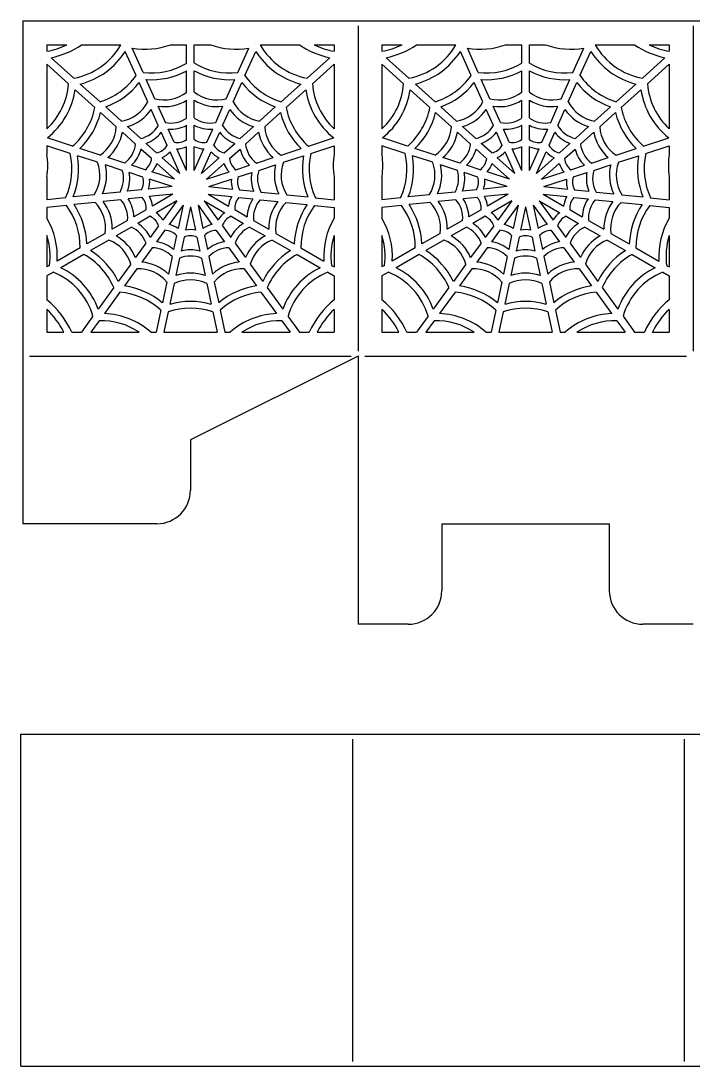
# Model space of a CAD drawing. Extents: x 50 to 382, y 132 to 350.
# Drawn here: x 49.6 to 190.1, y 131.5 to 349.8 of the extents above; entities that cross this region are included whole.
import ezdxf

# ---------------------------------------------------------------- set-up
doc = ezdxf.new("R2010")
doc.units = 0
doc.layers.get('0').update_dxf_attribs({"linetype": 'CONTINUOUS'})

msp = doc.modelspace()

# ---------------------------------------------------------------- linework, layer by layer
for p, q in [((50.07, 349.81), (50.07, 244.81)), ((50.07, 349.81), (330.07, 349.81)), ((120.07, 348.81), (120.07, 280.81)), ((190.07, 348.81), (190.07, 280.81)), ((55.07, 344.81), (59.26, 344.81)), ((55.07, 344.81), (55.07, 343.47)), ((62.31, 344.81), (70.51, 344.81)), ((73.7, 338.39), (71.45, 343.45)), ((75.16, 339.04), (72.91, 344.1)), ((80.88, 344.81), (84.27, 344.81)), ((84.27, 340.97), (84.27, 344.81)), ((85.87, 340.97), (85.87, 344.81)), ((85.87, 344.81), (89.27, 344.81)), ((94.98, 339.04), (97.24, 344.1)), ((96.44, 338.39), (98.7, 343.45)), ((99.63, 344.81), (107.84, 344.81)), ((110.89, 344.81), (115.07, 344.81)), ((115.07, 344.81), (115.07, 343.47)), ((125.07, 344.81), (125.07, 343.47)), ((125.07, 344.81), (129.26, 344.81)), ((132.31, 344.81), (140.51, 344.81)), ((143.7, 338.39), (141.45, 343.45)), ((145.16, 339.04), (142.91, 344.1)), ((150.88, 344.81), (154.27, 344.81)), ((154.27, 340.97), (154.27, 344.81)), ((155.87, 340.97), (155.87, 344.81)), ((155.87, 344.81), (159.27, 344.81)), ((164.98, 339.04), (167.24, 344.1)), ((166.44, 338.39), (168.7, 343.45)), ((169.63, 344.81), (177.84, 344.81)), ((180.89, 344.81), (185.07, 344.81)), ((185.07, 344.81), (185.07, 343.47)), ((59.6, 336.67), (55.07, 340.75)), ((55.07, 340.75), (55.07, 327.27)), ((60.67, 337.86), (55.95, 342.12)), ((109.47, 337.86), (114.2, 342.12)), ((110.54, 336.67), (115.07, 340.75)), ((115.07, 340.75), (115.07, 327.27)), ((129.6, 336.67), (125.07, 340.75)), ((125.07, 340.75), (125.07, 327.27)), ((130.67, 337.86), (125.95, 342.12)), ((179.47, 337.86), (184.2, 342.12)), ((180.54, 336.67), (185.07, 340.75)), ((185.07, 340.75), (185.07, 327.27)), ((84.27, 334.95), (84.27, 339.37)), ((85.87, 334.95), (85.87, 339.37)), ((154.27, 334.95), (154.27, 339.37)), ((155.87, 334.95), (155.87, 339.37)), ((66.17, 332.91), (62.05, 336.62)), ((76.15, 332.89), (74.35, 336.92)), ((77.61, 333.54), (75.82, 337.57)), ((92.53, 333.54), (94.33, 337.57)), ((94, 332.89), (95.79, 336.92)), ((103.98, 332.91), (108.1, 336.62)), ((136.17, 332.91), (132.05, 336.62)), ((146.15, 332.89), (144.35, 336.92)), ((147.61, 333.54), (145.82, 337.57)), ((162.53, 333.54), (164.33, 337.57)), ((164, 332.89), (165.79, 336.92)), ((173.98, 332.91), (178.1, 336.62)), ((65.1, 331.72), (60.98, 335.44)), ((105.05, 331.72), (109.17, 335.44)), ((135.1, 331.72), (130.98, 335.44)), ((175.05, 331.72), (179.17, 335.44)), ((70.64, 328.89), (67.36, 331.84)), ((79.82, 328.59), (78.31, 331.98)), ((84.27, 329.54), (84.27, 333.25)), ((85.87, 329.54), (85.87, 333.25)), ((90.33, 328.59), (91.84, 331.98)), ((99.5, 328.88), (102.79, 331.84)), ((140.64, 328.89), (137.36, 331.84)), ((149.82, 328.59), (148.31, 331.98)), ((154.27, 329.54), (154.27, 333.25)), ((155.87, 329.54), (155.87, 333.25)), ((160.33, 328.59), (161.84, 331.98)), ((169.5, 328.88), (172.79, 331.84)), ((69.57, 327.69), (66.29, 330.65)), ((78.35, 327.94), (76.85, 331.33)), ((91.79, 327.94), (93.3, 331.33)), ((100.58, 327.7), (103.86, 330.65)), ((139.57, 327.69), (136.29, 330.65)), ((148.35, 327.94), (146.85, 331.33)), ((161.79, 327.94), (163.3, 331.33)), ((170.58, 327.7), (173.86, 330.65)), ((74.67, 325.26), (71.91, 327.74)), ((84.27, 325.03), (84.27, 328.02)), ((85.87, 325.05), (85.87, 328.02)), ((95.48, 325.26), (98.24, 327.74)), ((144.67, 325.26), (141.91, 327.74)), ((154.27, 325.03), (154.27, 328.02)), ((155.87, 325.05), (155.87, 328.02)), ((165.48, 325.26), (168.24, 327.74)), ((60.44, 323.66), (55.17, 325.37)), ((73.6, 324.07), (70.84, 326.55)), ((80.19, 323.82), (78.97, 326.55)), ((81.64, 324.49), (80.43, 327.2)), ((88.5, 324.48), (89.71, 327.2)), ((89.97, 323.84), (91.18, 326.55)), ((96.55, 324.07), (99.31, 326.55)), ((109.71, 323.66), (114.98, 325.37)), ((130.44, 323.66), (125.17, 325.37)), ((143.6, 324.07), (140.84, 326.55)), ((150.19, 323.82), (148.97, 326.55)), ((151.64, 324.49), (150.43, 327.2)), ((158.5, 324.48), (159.71, 327.2)), ((159.97, 323.84), (161.18, 326.55)), ((166.55, 324.07), (169.31, 326.55)), ((179.71, 323.66), (184.98, 325.37)), ((59.95, 322.14), (55.07, 323.72)), ((55.07, 323.72), (55.07, 321.98)), ((66.17, 321.8), (61.97, 323.16)), ((76.94, 321.06), (74.72, 323.06)), ((78, 322.26), (75.8, 324.24)), ((84.27, 318.58), (82.25, 323.12)), ((84.27, 318.58), (84.27, 323.55)), ((85.87, 318.58), (85.87, 323.55)), ((85.87, 318.58), (87.89, 323.12)), ((92.13, 322.25), (94.35, 324.24)), ((93.22, 321.07), (95.42, 323.06)), ((103.98, 321.8), (108.18, 323.16)), ((110.2, 322.14), (115.07, 323.72)), ((115.07, 323.72), (115.07, 321.98)), ((129.95, 322.14), (125.07, 323.72)), ((125.07, 323.72), (125.07, 321.98)), ((136.17, 321.8), (131.97, 323.16)), ((146.94, 321.06), (144.72, 323.06)), ((148, 322.26), (145.8, 324.24)), ((154.27, 318.58), (152.25, 323.12)), ((154.27, 318.58), (154.27, 323.55)), ((155.87, 318.58), (155.87, 323.55)), ((155.87, 318.58), (157.89, 323.12)), ((162.13, 322.25), (164.35, 324.24)), ((163.22, 321.07), (165.42, 323.06)), ((173.98, 321.8), (178.18, 323.16)), ((180.2, 322.14), (185.07, 323.72)), ((185.07, 323.72), (185.07, 321.98)), ((65.67, 320.28), (61.47, 321.64)), ((71.32, 320.12), (67.79, 321.27)), ((82.81, 317.93), (79.12, 321.25)), ((82.81, 317.93), (80.79, 322.47)), ((87.34, 317.93), (89.36, 322.47)), ((87.34, 317.93), (91.03, 321.25)), ((98.83, 320.12), (102.36, 321.27)), ((104.48, 320.28), (108.68, 321.64)), ((135.67, 320.28), (131.47, 321.64)), ((141.32, 320.12), (137.79, 321.27)), ((152.81, 317.93), (149.12, 321.25)), ((152.81, 317.93), (150.79, 322.47)), ((157.34, 317.93), (159.36, 322.47)), ((157.34, 317.93), (161.03, 321.25)), ((168.83, 320.12), (172.36, 321.27)), ((174.48, 320.28), (178.68, 321.64)), ((70.82, 318.6), (67.3, 319.75)), ((75.59, 318.74), (72.76, 319.66)), ((81.74, 316.74), (78.05, 320.06)), ((88.41, 316.74), (92.1, 320.06)), ((94.55, 318.73), (97.39, 319.66)), ((99.32, 318.6), (102.85, 319.75)), ((140.82, 318.6), (137.3, 319.75)), ((145.59, 318.74), (142.76, 319.66)), ((151.74, 316.74), (148.05, 320.06)), ((158.41, 316.74), (162.1, 320.06)), ((164.55, 318.73), (167.39, 319.66)), ((169.32, 318.6), (172.85, 319.75)), ((55.07, 317.23), (55.07, 312.46)), ((75.11, 317.21), (72.27, 318.13)), ((81.25, 315.22), (76.52, 316.75)), ((81.74, 316.74), (77.02, 318.27)), ((88.41, 316.74), (93.13, 318.27)), ((88.9, 315.22), (93.63, 316.75)), ((95.06, 317.22), (97.88, 318.13)), ((115.07, 317.23), (115.07, 312.46)), ((125.07, 317.23), (125.07, 312.46)), ((145.11, 317.21), (142.27, 318.13)), ((151.25, 315.22), (146.52, 316.75)), ((151.74, 316.74), (147.02, 318.27)), ((158.41, 316.74), (163.13, 318.27)), ((158.9, 315.22), (163.63, 316.75)), ((165.06, 317.22), (167.88, 318.13)), ((185.07, 317.23), (185.07, 312.46)), ((74.81, 314.54), (71.86, 314.23)), ((81.25, 315.22), (76.31, 314.7)), ((88.9, 315.22), (93.84, 314.7)), ((95.32, 314.54), (98.29, 314.23)), ((144.81, 314.54), (141.86, 314.23)), ((151.25, 315.22), (146.31, 314.7)), ((158.9, 315.22), (163.84, 314.7)), ((165.32, 314.54), (168.29, 314.23)), ((58.97, 312.87), (55.07, 312.46)), ((64.96, 313.5), (60.57, 313.04)), ((70.35, 314.07), (66.66, 313.68)), ((70.51, 312.48), (66.83, 312.09)), ((74.99, 312.95), (72.02, 312.64)), ((81.41, 313.62), (76.47, 313.11)), ((81.41, 313.62), (77.11, 311.14)), ((82.21, 312.24), (77.91, 309.75)), ((82.21, 312.24), (79.29, 308.22)), ((87.93, 312.24), (90.85, 308.22)), ((87.93, 312.24), (92.24, 309.75)), ((88.73, 313.62), (93.04, 311.14)), ((88.73, 313.62), (93.67, 313.11)), ((95.17, 312.95), (98.12, 312.64)), ((99.63, 312.48), (103.32, 312.09)), ((99.8, 314.07), (103.49, 313.68)), ((105.19, 313.5), (109.58, 313.04)), ((111.17, 312.87), (115.07, 312.46)), ((128.97, 312.87), (125.07, 312.46)), ((134.96, 313.5), (130.57, 313.04)), ((140.35, 314.07), (136.66, 313.68)), ((140.51, 312.48), (136.83, 312.09)), ((144.99, 312.95), (142.02, 312.64)), ((151.41, 313.62), (146.47, 313.11)), ((151.41, 313.62), (147.11, 311.14)), ((152.21, 312.24), (147.91, 309.75)), ((152.21, 312.24), (149.29, 308.22)), ((157.93, 312.24), (160.85, 308.22)), ((157.93, 312.24), (162.24, 309.75)), ((158.73, 313.62), (163.04, 311.14)), ((158.73, 313.62), (163.67, 313.11)), ((165.17, 312.95), (168.12, 312.64)), ((169.63, 312.48), (173.32, 312.09)), ((169.8, 314.07), (173.49, 313.68)), ((175.19, 313.5), (179.58, 313.04)), ((181.17, 312.87), (185.07, 312.46)), ((59.14, 311.28), (55.07, 310.86)), ((55.07, 310.86), (55.07, 308.63)), ((65.13, 311.91), (60.73, 311.45)), ((75.81, 310.39), (73.24, 308.9)), ((83.51, 311.3), (80.59, 307.28)), ((83.51, 311.3), (82.48, 306.44)), ((85.07, 310.97), (84.04, 306.11)), ((85.07, 310.97), (86.11, 306.11)), ((86.64, 311.3), (87.67, 306.44)), ((86.64, 311.3), (89.56, 307.28)), ((94.32, 310.4), (96.91, 308.9)), ((105.02, 311.91), (109.41, 311.45)), ((111.01, 311.28), (115.07, 310.86)), ((115.07, 310.86), (115.07, 308.63)), ((129.14, 311.28), (125.07, 310.86)), ((125.07, 310.86), (125.07, 308.63)), ((135.13, 311.91), (130.73, 311.45)), ((145.81, 310.39), (143.24, 308.9)), ((153.51, 311.3), (150.59, 307.28)), ((153.51, 311.3), (152.48, 306.44)), ((155.07, 310.97), (154.04, 306.11)), ((155.07, 310.97), (156.11, 306.11)), ((156.64, 311.3), (157.67, 306.44)), ((156.64, 311.3), (159.56, 307.28)), ((164.32, 310.4), (166.91, 308.9)), ((175.02, 311.91), (179.41, 311.45)), ((181.01, 311.28), (185.07, 310.86)), ((185.07, 310.86), (185.07, 308.63)), ((71.92, 308.14), (68.71, 306.29)), ((76.62, 309.01), (74.04, 307.52)), ((93.54, 309), (96.11, 307.52)), ((98.22, 308.14), (101.44, 306.29)), ((141.92, 308.14), (138.71, 306.29)), ((146.62, 309.01), (144.04, 307.52)), ((163.54, 309), (166.11, 307.52)), ((168.22, 308.14), (171.44, 306.29)), ((72.72, 306.76), (69.51, 304.9)), ((78.41, 307), (76.66, 304.6)), ((79.71, 306.08), (77.96, 303.66)), ((90.44, 306.06), (92.19, 303.66)), ((91.73, 307.02), (93.48, 304.6)), ((97.42, 306.76), (100.64, 304.9)), ((142.72, 306.76), (139.51, 304.9)), ((148.41, 307), (146.66, 304.6)), ((149.71, 306.08), (147.96, 303.66)), ((160.44, 306.06), (162.19, 303.66)), ((161.73, 307.02), (163.48, 304.6)), ((167.42, 306.76), (170.64, 304.9)), ((55.07, 304.98), (55.07, 298.42)), ((67.23, 305.44), (63.41, 303.23)), ((68.03, 304.05), (64.21, 301.84)), ((82.16, 304.97), (81.55, 302.06)), ((83.73, 304.65), (83.11, 301.73)), ((86.42, 304.63), (87.04, 301.73)), ((87.98, 304.98), (88.6, 302.06)), ((102.12, 304.05), (105.94, 301.84)), ((102.91, 305.44), (106.74, 303.23)), ((115.07, 304.98), (115.07, 298.42)), ((125.07, 304.98), (125.07, 298.42)), ((137.23, 305.44), (133.41, 303.23)), ((138.03, 304.05), (134.21, 301.84)), ((152.16, 304.97), (151.55, 302.06)), ((153.73, 304.65), (153.11, 301.73)), ((156.42, 304.63), (157.04, 301.73)), ((157.98, 304.98), (158.6, 302.06)), ((172.12, 304.05), (175.94, 301.84)), ((172.91, 305.44), (176.74, 303.23)), ((185.07, 304.98), (185.07, 298.42)), ((62.02, 302.43), (57.21, 299.65)), ((75.77, 303.37), (73.59, 300.37)), ((77.07, 302.43), (74.89, 299.43)), ((93.08, 302.43), (95.26, 299.43)), ((94.38, 303.37), (96.56, 300.37)), ((108.13, 302.43), (112.93, 299.65)), ((132.02, 302.43), (127.21, 299.65)), ((145.77, 303.37), (143.59, 300.37)), ((147.07, 302.43), (144.89, 299.43)), ((163.08, 302.43), (165.26, 299.43)), ((164.38, 303.37), (166.56, 300.37)), ((178.13, 302.43), (182.93, 299.65)), ((62.82, 301.04), (58.01, 298.27)), ((81.23, 300.58), (80.46, 296.95)), ((82.79, 300.25), (82.02, 296.62)), ((87.35, 300.25), (88.12, 296.62)), ((88.92, 300.58), (89.69, 296.95)), ((107.33, 301.04), (112.13, 298.27)), ((132.82, 301.04), (128.01, 298.27)), ((151.23, 300.58), (150.46, 296.95)), ((152.79, 300.25), (152.02, 296.62)), ((157.35, 300.25), (158.12, 296.62)), ((158.92, 300.58), (159.69, 296.95)), ((177.33, 301.04), (182.13, 298.27)), ((55.62, 298.73), (55.07, 298.42)), ((56.42, 297.34), (55.07, 296.57)), ((72.59, 298.99), (69.99, 295.42)), ((73.88, 298.05), (71.29, 294.48)), ((96.27, 298.05), (98.86, 294.48)), ((97.56, 298.99), (100.15, 295.42)), ((113.73, 297.34), (115.07, 296.57)), ((114.53, 298.73), (115.07, 298.42)), ((125.62, 298.73), (125.07, 298.42)), ((126.42, 297.34), (125.07, 296.57)), ((142.59, 298.99), (139.99, 295.42)), ((143.88, 298.05), (141.29, 294.48)), ((166.27, 298.05), (168.86, 294.48)), ((167.56, 298.99), (170.15, 295.42)), ((183.73, 297.34), (185.07, 296.57)), ((184.53, 298.73), (185.07, 298.42)), ((55.07, 296.57), (55.07, 291.57)), ((80.1, 295.28), (79.19, 290.96)), ((81.67, 294.95), (80.75, 290.63)), ((88.48, 294.95), (89.4, 290.63)), ((90.04, 295.28), (90.96, 290.96)), ((115.07, 296.57), (115.07, 291.57)), ((125.07, 296.57), (125.07, 291.57)), ((150.1, 295.28), (149.19, 290.96)), ((151.67, 294.95), (150.75, 290.63)), ((158.48, 294.95), (159.4, 290.63)), ((160.04, 295.28), (160.96, 290.96)), ((185.07, 296.57), (185.07, 291.57)), ((69.05, 294.12), (65.79, 289.63)), ((70.34, 293.18), (67.08, 288.69)), ((99.8, 293.18), (103.06, 288.69)), ((101.1, 294.12), (104.36, 289.63)), ((139.05, 294.12), (135.79, 289.63)), ((140.34, 293.18), (137.08, 288.69)), ((169.8, 293.18), (173.06, 288.69)), ((171.1, 294.12), (174.36, 289.63)), ((55.07, 289.57), (55.07, 284.81)), ((64.7, 288.14), (62.29, 284.81)), ((78.85, 289.39), (77.88, 284.81)), ((80.42, 289.06), (79.51, 284.81)), ((89.73, 289.06), (90.63, 284.81)), ((91.3, 289.39), (92.27, 284.81)), ((105.44, 288.14), (107.86, 284.81)), ((115.07, 289.57), (115.07, 284.81)), ((125.07, 289.57), (125.07, 284.81)), ((134.7, 288.14), (132.29, 284.81)), ((148.85, 289.39), (147.88, 284.81)), ((150.42, 289.06), (149.51, 284.81)), ((159.73, 289.06), (160.63, 284.81)), ((161.3, 289.39), (162.27, 284.81)), ((175.44, 288.14), (177.86, 284.81)), ((185.07, 289.57), (185.07, 284.81)), ((66, 287.2), (64.27, 284.81)), ((104.15, 287.2), (105.88, 284.81)), ((136, 287.2), (134.27, 284.81)), ((174.15, 287.2), (175.88, 284.81)), ((55.07, 284.81), (58.59, 284.81)), ((60.25, 284.81), (62.29, 284.81)), ((64.27, 284.81), (74.34, 284.81)), ((76.8, 284.81), (77.88, 284.81)), ((79.51, 284.81), (90.63, 284.81)), ((92.27, 284.81), (93.35, 284.81)), ((95.81, 284.81), (105.88, 284.81)), ((107.86, 284.81), (109.89, 284.81)), ((111.55, 284.81), (115.07, 284.81)), ((125.07, 284.81), (128.59, 284.81)), ((130.25, 284.81), (132.29, 284.81)), ((134.27, 284.81), (144.34, 284.81)), ((146.8, 284.81), (147.88, 284.81)), ((149.51, 284.81), (160.63, 284.81)), ((162.27, 284.81), (163.35, 284.81)), ((165.81, 284.81), (175.88, 284.81)), ((177.86, 284.81), (179.89, 284.81)), ((181.55, 284.81), (185.07, 284.81)), ((51.47, 279.81), (118.67, 279.81)), ((120.07, 279.81), (85.07, 262.31)), ((120.07, 279.81), (120.07, 223.81)), ((121.47, 279.81), (188.67, 279.81)), ((85.07, 262.31), (85.07, 251.81)), ((78.07, 244.81), (50.07, 244.81)), ((137.57, 244.81), (172.57, 244.81)), ((137.57, 244.81), (137.57, 230.81)), ((172.57, 244.81), (172.57, 230.81)), ((130.57, 223.81), (120.07, 223.81)), ((190.07, 223.81), (179.57, 223.81)), ((49.64, 131.53), (49.64, 200.83)), ((49.64, 200.83), (326.84, 200.83)), ((118.94, 199.84), (118.94, 132.52)), ((188.24, 199.84), (188.24, 132.52)), ((49.64, 131.53), (326.84, 131.53))]:
    msp.add_line(p, q)
for centre, radius, start, end in [((51.94, 360.42), 17.24, 280.4842, 295.1276), ((51.94, 360.42), 18.74, 282.3561, 303.6021), ((58.13, 351.9), 14.27, 280.2857, 330.2179), ((58.13, 351.9), 15.77, 284.3888, 327.6112), ((75.54, 359.66), 15.77, 260.3888, 289.7751), ((94.61, 359.66), 15.77, 250.2249, 279.6112), ((112.02, 351.9), 15.77, 212.3888, 255.6112), ((112.02, 351.9), 14.27, 209.7821, 259.7143), ((118.21, 360.42), 18.74, 236.3979, 257.6439), ((118.21, 360.42), 17.24, 244.8724, 259.5158), ((121.94, 360.42), 17.24, 280.4842, 295.1276), ((121.94, 360.42), 18.74, 282.3561, 303.6021), ((128.13, 351.9), 14.27, 280.2857, 330.2179), ((128.13, 351.9), 15.77, 284.3888, 327.6112), ((145.54, 359.66), 15.77, 260.3888, 289.7751), ((164.61, 359.66), 15.77, 250.2249, 279.6112), ((182.02, 351.9), 15.77, 212.3888, 255.6112), ((182.02, 351.9), 14.27, 209.7821, 259.7143), ((188.21, 360.42), 18.74, 236.3979, 257.6439), ((188.21, 360.42), 17.24, 244.8724, 259.5158), ((76.86, 353.46), 14.52, 263.2958, 300.7042), ((93.29, 353.46), 14.52, 239.2958, 276.7042), ((146.86, 353.46), 14.52, 263.2958, 300.7042), ((163.29, 353.46), 14.52, 239.2958, 276.7042), ((61.85, 346.78), 14.52, 287.2958, 324.7042), ((76.86, 353.46), 15.92, 266.2441, 297.7559), ((93.29, 353.46), 15.92, 242.2441, 273.7559), ((108.3, 346.78), 14.52, 215.2958, 252.7042), ((131.85, 346.78), 14.52, 287.2958, 324.7042), ((146.86, 353.46), 15.92, 266.2441, 297.7559), ((163.29, 353.46), 15.92, 242.2441, 273.7559), ((178.3, 346.78), 14.52, 215.2958, 252.7042), ((45.37, 337.74), 14.27, 312.8282, 355.7143), ((61.85, 346.78), 15.92, 290.2441, 321.7559), ((108.3, 346.78), 15.92, 218.2441, 249.7559), ((124.78, 337.74), 14.27, 184.2857, 227.1718), ((115.37, 337.74), 14.27, 312.8282, 355.7143), ((131.85, 346.78), 15.92, 290.2441, 321.7559), ((178.3, 346.78), 15.92, 218.2441, 249.7559), ((194.78, 337.74), 14.27, 184.2857, 227.1718), ((45.37, 337.74), 15.77, 308.3888, 351.6112), ((79.52, 340.97), 7.67, 255.6345, 308.3227), ((90.64, 340.97), 7.67, 231.6345, 284.3227), ((124.78, 337.74), 15.77, 188.3888, 231.6112), ((115.37, 337.74), 15.77, 308.3888, 351.6112), ((149.52, 340.97), 7.67, 255.6345, 308.3227), ((160.64, 340.97), 7.67, 231.6345, 284.3227), ((194.78, 337.74), 15.77, 188.3888, 231.6112), ((69.36, 336.45), 7.67, 279.6345, 332.3227), ((79.52, 340.97), 9.07, 262.3385, 301.6281), ((90.64, 340.97), 9.07, 238.3385, 277.6281), ((100.79, 336.45), 7.67, 207.6345, 260.3227), ((139.36, 336.45), 7.67, 279.6345, 332.3227), ((149.52, 340.97), 9.07, 262.3385, 301.6281), ((160.64, 340.97), 9.07, 238.3385, 277.6281), ((170.79, 336.45), 7.67, 207.6345, 260.3227), ((50.86, 334.57), 14.52, 311.2958, 348.7042), ((50.86, 334.57), 15.92, 314.2441, 345.7559), ((69.36, 336.45), 9.07, 286.3385, 325.6281), ((100.79, 336.45), 9.07, 214.3385, 253.6281), ((119.29, 334.57), 15.92, 194.2441, 225.7559), ((119.29, 334.57), 14.52, 191.2958, 228.7042), ((120.86, 334.57), 14.52, 311.2958, 348.7042), ((120.86, 334.57), 15.92, 314.2441, 345.7559), ((139.36, 336.45), 9.07, 286.3385, 325.6281), ((170.79, 336.45), 9.07, 214.3385, 253.6281), ((189.29, 334.57), 15.92, 194.2441, 225.7559), ((189.29, 334.57), 14.52, 191.2958, 228.7042), ((61.92, 328.19), 7.67, 303.6345, 356.3227), ((73.31, 331), 5.9, 283.2649, 328.7351), ((80.91, 334.38), 5.9, 259.2649, 304.7351), ((80.91, 334.38), 7.2, 266.1698, 297.8302), ((89.23, 334.38), 5.9, 235.2649, 280.7351), ((89.23, 334.38), 7.2, 242.1698, 273.8302), ((96.83, 331), 5.9, 211.2649, 256.7351), ((108.23, 328.18), 7.67, 183.6345, 236.3227), ((131.92, 328.19), 7.67, 303.6345, 356.3227), ((143.31, 331), 5.9, 283.2649, 328.7351), ((150.91, 334.38), 5.9, 259.2649, 304.7351), ((150.91, 334.38), 7.2, 266.1698, 297.8302), ((159.23, 334.38), 5.9, 235.2649, 280.7351), ((159.23, 334.38), 7.2, 242.1698, 273.8302), ((166.83, 331), 5.9, 211.2649, 256.7351), ((178.23, 328.18), 7.67, 183.6345, 236.3227), ((61.92, 328.19), 9.07, 310.3385, 349.6281), ((73.31, 331), 7.2, 290.1698, 321.8302), ((96.83, 331), 7.2, 218.1698, 249.8302), ((108.23, 328.18), 9.07, 190.3385, 229.6281), ((131.92, 328.19), 9.07, 310.3385, 349.6281), ((143.31, 331), 7.2, 290.1698, 321.8302), ((166.83, 331), 7.2, 218.1698, 249.8302), ((178.23, 328.18), 9.07, 190.3385, 229.6281), ((67.75, 324.82), 5.9, 307.2649, 352.7351), ((67.75, 324.82), 7.2, 314.1698, 345.8302), ((77.33, 325.51), 3.32, 281.7463, 329.5569), ((82.34, 327.73), 3.32, 257.7463, 305.5569), ((82.34, 327.73), 4.62, 268.8589, 294.694), ((87.84, 327.72), 3.32, 233.7463, 281.5569), ((87.84, 327.72), 4.62, 244.8589, 270.694), ((92.85, 325.49), 3.32, 209.7463, 257.5569), ((102.4, 324.82), 7.2, 194.1698, 225.8302), ((102.4, 324.82), 5.9, 187.2649, 232.7351), ((137.75, 324.82), 5.9, 307.2649, 352.7351), ((137.75, 324.82), 7.2, 314.1698, 345.8302), ((147.33, 325.51), 3.32, 281.7463, 329.5569), ((152.34, 327.73), 3.32, 257.7463, 305.5569), ((152.34, 327.73), 4.62, 268.8589, 294.694), ((157.84, 327.72), 3.32, 233.7463, 281.5569), ((157.84, 327.72), 4.62, 244.8589, 270.694), ((162.85, 325.49), 3.32, 209.7463, 257.5569), ((172.4, 324.82), 7.2, 194.1698, 225.8302), ((172.4, 324.82), 5.9, 187.2649, 232.7351), ((39.48, 319.61), 15.77, 351.347, 8.653), ((45.78, 318.94), 14.52, 335.2958, 12.7042), ((45.78, 318.94), 15.92, 338.2441, 9.7559), ((73.65, 321.43), 3.32, 305.7463, 353.5569), ((77.33, 325.51), 4.62, 292.8589, 318.694), ((92.85, 325.49), 4.62, 220.8589, 246.694), ((96.52, 321.4), 3.32, 185.7463, 233.5569), ((124.37, 318.94), 15.92, 170.2441, 201.7559), ((124.37, 318.94), 14.52, 167.2958, 204.7042), ((130.67, 319.61), 15.77, 171.347, 188.653), ((109.48, 319.61), 15.77, 351.347, 8.653), ((115.78, 318.94), 14.52, 335.2958, 12.7042), ((115.78, 318.94), 15.92, 338.2441, 9.7559), ((143.65, 321.43), 3.32, 305.7463, 353.5569), ((147.33, 325.51), 4.62, 292.8589, 318.694), ((162.85, 325.49), 4.62, 220.8589, 246.694), ((166.52, 321.4), 3.32, 185.7463, 233.5569), ((194.37, 318.94), 15.92, 170.2441, 201.7559), ((194.37, 318.94), 14.52, 167.2958, 204.7042), ((200.67, 319.61), 15.77, 171.347, 188.653), ((58.48, 317.61), 7.67, 327.6345, 20.3227), ((58.48, 317.61), 9.07, 334.3385, 13.6281), ((73.65, 321.43), 4.62, 316.8589, 342.694), ((96.52, 321.4), 4.62, 196.8589, 222.694), ((111.67, 317.61), 9.07, 166.3385, 205.6281), ((111.67, 317.61), 7.67, 159.6345, 212.3227), ((128.48, 317.61), 7.67, 327.6345, 20.3227), ((128.48, 317.61), 9.07, 334.3385, 13.6281), ((143.65, 321.43), 4.62, 316.8589, 342.694), ((166.52, 321.4), 4.62, 196.8589, 222.694), ((181.67, 317.61), 9.07, 166.3385, 205.6281), ((181.67, 317.61), 7.67, 159.6345, 212.3227), ((65.18, 316.9), 5.9, 331.2649, 16.7351), ((65.18, 316.9), 7.2, 338.1698, 9.8302), ((71.94, 316.21), 3.32, 329.7463, 17.5569), ((71.94, 316.21), 4.62, 340.8589, 6.694), ((98.21, 316.18), 4.62, 172.8589, 198.694), ((98.21, 316.18), 3.32, 161.7463, 209.5569), ((104.97, 316.9), 7.2, 170.1698, 201.8302), ((104.97, 316.9), 5.9, 163.2649, 208.7351), ((135.18, 316.9), 5.9, 331.2649, 16.7351), ((135.18, 316.9), 7.2, 338.1698, 9.8302), ((141.94, 316.21), 3.32, 329.7463, 17.5569), ((141.94, 316.21), 4.62, 340.8589, 6.694), ((168.21, 316.18), 4.62, 172.8589, 198.694), ((168.21, 316.18), 3.32, 161.7463, 209.5569), ((174.97, 316.9), 7.2, 170.1698, 201.8302), ((174.97, 316.9), 5.9, 163.2649, 208.7351), ((66.05, 308.63), 5.9, 355.2649, 40.7351), ((66.05, 308.63), 7.2, 2.1698, 33.8302), ((72.51, 310.75), 3.32, 353.7463, 41.5569), ((72.51, 310.75), 4.62, 4.8589, 30.694), ((97.63, 310.72), 4.62, 148.8589, 174.694), ((97.63, 310.72), 3.32, 137.7463, 185.5569), ((104.1, 308.63), 7.2, 146.1698, 177.8302), ((104.1, 308.63), 5.9, 139.2649, 184.7351), ((136.05, 308.63), 5.9, 355.2649, 40.7351), ((136.05, 308.63), 7.2, 2.1698, 33.8302), ((142.51, 310.75), 3.32, 353.7463, 41.5569), ((142.51, 310.75), 4.62, 4.8589, 30.694), ((167.63, 310.72), 4.62, 148.8589, 174.694), ((167.63, 310.72), 3.32, 137.7463, 185.5569), ((174.1, 308.63), 7.2, 146.1698, 177.8302), ((174.1, 308.63), 5.9, 139.2649, 184.7351), ((47.5, 302.6), 14.52, 359.2958, 36.7042), ((47.5, 302.6), 15.92, 2.2441, 33.7559), ((59.64, 306.55), 7.67, 351.6345, 44.3227), ((59.64, 306.55), 9.07, 358.3385, 37.6281), ((110.51, 306.55), 9.07, 142.3385, 181.6281), ((110.51, 306.55), 7.67, 135.6345, 188.3227), ((122.65, 302.6), 15.92, 146.2441, 177.7559), ((122.65, 302.6), 14.52, 143.2958, 180.7042), ((117.5, 302.6), 14.52, 359.2958, 36.7042), ((117.5, 302.6), 15.92, 2.2441, 33.7559), ((129.64, 306.55), 7.67, 351.6345, 44.3227), ((129.64, 306.55), 9.07, 358.3385, 37.6281), ((180.51, 306.55), 9.07, 142.3385, 181.6281), ((180.51, 306.55), 7.67, 135.6345, 188.3227), ((192.65, 302.6), 15.92, 146.2441, 177.7559), ((192.65, 302.6), 14.52, 143.2958, 180.7042), ((41.47, 300.65), 15.77, 356.3888, 30.4252), ((75.25, 305.99), 3.32, 17.7463, 65.5569), ((75.25, 305.99), 4.62, 28.8589, 54.694), ((94.87, 305.97), 4.62, 124.8589, 150.694), ((94.87, 305.97), 3.32, 113.7463, 161.5569), ((128.68, 300.65), 15.77, 149.5748, 183.6112), ((111.47, 300.65), 15.77, 356.3888, 30.4252), ((145.25, 305.99), 3.32, 17.7463, 65.5569), ((145.25, 305.99), 4.62, 28.8589, 54.694), ((164.87, 305.97), 4.62, 124.8589, 150.694), ((164.87, 305.97), 3.32, 113.7463, 161.5569), ((198.68, 300.65), 15.77, 149.5748, 183.6112), ((70.21, 301.43), 5.9, 19.2649, 64.7351), ((70.21, 301.43), 7.2, 26.1698, 57.8302), ((79.69, 302.76), 3.32, 41.7463, 89.5569), ((79.69, 302.76), 4.62, 52.8589, 78.694), ((85.06, 301.61), 4.62, 76.8589, 102.694), ((90.43, 302.74), 4.62, 100.8589, 126.694), ((90.43, 302.74), 3.32, 89.7463, 137.5569), ((99.94, 301.43), 7.2, 122.1698, 153.8302), ((99.94, 301.43), 5.9, 115.2649, 160.7351), ((140.21, 301.43), 5.9, 19.2649, 64.7351), ((140.21, 301.43), 7.2, 26.1698, 57.8302), ((149.69, 302.76), 3.32, 41.7463, 89.5569), ((149.69, 302.76), 4.62, 52.8589, 78.694), ((155.06, 301.61), 4.62, 76.8589, 102.694), ((160.43, 302.74), 4.62, 100.8589, 126.694), ((160.43, 302.74), 3.32, 89.7463, 137.5569), ((169.94, 301.43), 7.2, 122.1698, 153.8302), ((169.94, 301.43), 5.9, 115.2649, 160.7351), ((41.47, 300.65), 14.27, 352.2857, 17.6542), ((65.2, 296.92), 7.67, 15.6345, 68.3227), ((65.2, 296.92), 9.07, 22.3385, 61.6281), ((76.94, 296.54), 7.2, 50.1698, 81.8302), ((85.06, 301.61), 3.32, 65.7463, 113.5569), ((93.21, 296.54), 7.2, 98.1698, 129.8302), ((104.95, 296.92), 9.07, 118.3385, 157.6281), ((104.95, 296.92), 7.67, 111.6345, 164.3227), ((128.68, 300.65), 14.27, 162.3458, 187.7143), ((111.47, 300.65), 14.27, 352.2857, 17.6542), ((135.2, 296.92), 7.67, 15.6345, 68.3227), ((135.2, 296.92), 9.07, 22.3385, 61.6281), ((146.94, 296.54), 7.2, 50.1698, 81.8302), ((155.06, 301.61), 3.32, 65.7463, 113.5569), ((163.21, 296.54), 7.2, 98.1698, 129.8302), ((174.95, 296.92), 9.07, 118.3385, 157.6281), ((174.95, 296.92), 7.67, 111.6345, 164.3227), ((198.68, 300.65), 14.27, 162.3458, 187.7143), ((55.71, 288.38), 15.92, 26.2441, 57.7559), ((76.94, 296.54), 5.9, 43.2649, 88.7351), ((85.07, 294.81), 7.2, 74.1698, 105.8302), ((93.21, 296.54), 5.9, 91.2649, 136.7351), ((114.43, 288.38), 15.92, 122.2441, 153.7559), ((125.71, 288.38), 15.92, 26.2441, 57.7559), ((146.94, 296.54), 5.9, 43.2649, 88.7351), ((155.07, 294.81), 7.2, 74.1698, 105.8302), ((163.21, 296.54), 5.9, 91.2649, 136.7351), ((184.43, 288.38), 15.92, 122.2441, 153.7559), ((55.71, 288.38), 14.52, 23.2958, 60.7042), ((74.19, 290.38), 9.07, 46.3385, 85.6281), ((85.07, 294.81), 5.9, 67.2649, 112.7351), ((95.95, 290.38), 9.07, 94.3385, 133.6281), ((114.43, 288.38), 14.52, 119.2958, 156.7042), ((125.71, 288.38), 14.52, 23.2958, 60.7042), ((144.19, 290.38), 9.07, 46.3385, 85.6281), ((155.07, 294.81), 5.9, 67.2649, 112.7351), ((165.95, 290.38), 9.07, 94.3385, 133.6281), ((184.43, 288.38), 14.52, 119.2958, 156.7042), ((51, 284.14), 14.27, 16.2857, 67.7143), ((51, 284.14), 15.77, 20.3888, 63.6112), ((74.19, 290.38), 7.67, 39.6345, 92.3227), ((85.07, 288.07), 9.07, 70.3385, 109.6281), ((95.95, 290.38), 7.67, 87.6345, 140.3227), ((119.14, 284.14), 15.77, 116.3888, 159.6112), ((119.14, 284.14), 14.27, 112.2857, 163.7143), ((121, 284.14), 14.27, 16.2857, 67.7143), ((121, 284.14), 15.77, 20.3888, 63.6112), ((144.19, 290.38), 7.67, 39.6345, 92.3227), ((155.07, 288.07), 9.07, 70.3385, 109.6281), ((165.95, 290.38), 7.67, 87.6345, 140.3227), ((189.14, 284.14), 15.77, 116.3888, 159.6112), ((189.14, 284.14), 14.27, 112.2857, 163.7143), ((85.07, 288.07), 7.67, 63.6345, 116.3227), ((155.07, 288.07), 7.67, 63.6345, 116.3227), ((69, 278.72), 14.52, 47.2958, 84.7042), ((69, 278.72), 15.92, 50.2441, 81.7559), ((101.14, 278.72), 15.92, 98.2441, 129.7559), ((101.14, 278.72), 14.52, 95.2958, 132.7042), ((139, 278.72), 14.52, 47.2958, 84.7042), ((139, 278.72), 15.92, 50.2441, 81.7559), ((171.14, 278.72), 15.92, 98.2441, 129.7559), ((171.14, 278.72), 14.52, 95.2958, 132.7042), ((43.18, 277.09), 18.74, 24.3368, 50.5988), ((85.07, 275.3), 15.92, 74.2441, 105.7559), ((126.97, 277.09), 18.74, 129.4012, 155.6632), ((113.18, 277.09), 18.74, 24.3368, 50.5988), ((155.07, 275.3), 15.92, 74.2441, 105.7559), ((196.97, 277.09), 18.74, 129.4012, 155.6632), ((43.18, 277.09), 17.24, 26.6125, 46.3722), ((66.43, 272.93), 15.77, 48.8744, 87.6112), ((85.07, 275.3), 14.52, 71.2958, 108.7042), ((103.72, 272.93), 15.77, 92.3888, 131.1256), ((126.97, 277.09), 17.24, 133.6278, 153.3875), ((113.18, 277.09), 17.24, 26.6125, 46.3722), ((136.43, 272.93), 15.77, 48.8744, 87.6112), ((155.07, 275.3), 14.52, 71.2958, 108.7042), ((173.72, 272.93), 15.77, 92.3888, 131.1256), ((196.97, 277.09), 17.24, 133.6278, 153.3875), ((66.43, 272.93), 14.27, 56.3488, 91.7143), ((103.72, 272.93), 14.27, 88.2857, 123.6512), ((136.43, 272.93), 14.27, 56.3488, 91.7143), ((173.72, 272.93), 14.27, 88.2857, 123.6512), ((78.07, 251.81), 7, 270, 0), ((130.57, 230.81), 7, 270, 0), ((179.57, 230.81), 7, 180, 270)]:
    msp.add_arc(centre, radius, start, end)

doc.saveas('drawing.dxf')
